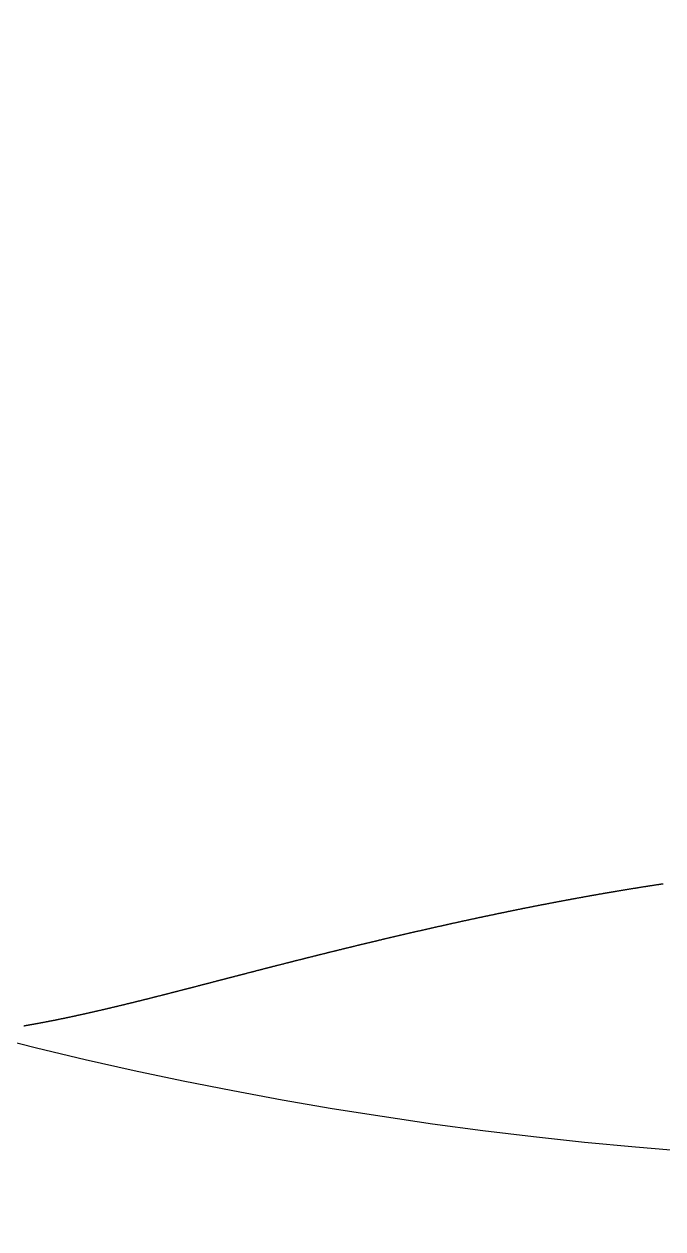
# Model space of a CAD drawing. Header units: millimetres. Extents: x 88 to 97873, y 32 to 55088.
# Drawn here: x 48743.567 to 48745.372, y 5017.401 to 5020.804 of the extents above; entities that cross this region are included whole.
import ezdxf

# ---------------------------------------------------------------- set-up
doc = ezdxf.new("R2010")
doc.units = ezdxf.units.MM
doc.header["$LTSCALE"] = 0.3

msp = doc.modelspace()

# ---------------------------------------------------------------- linework, layer by layer
msp.add_lwpolyline([(48743.5667, 5017.9751), (48743.5678, 5017.9753), (48743.5688, 5017.9755), (48743.5699, 5017.9757), (48743.5709, 5017.9758), (48743.572, 5017.976), (48743.573, 5017.9762), (48743.5741, 5017.9764), (48743.5751, 5017.9766), (48743.5762, 5017.9767), (48743.5772, 5017.9769), (48743.5783, 5017.9771), (48743.5793, 5017.9773), (48743.5804, 5017.9775), (48743.5814, 5017.9777), (48743.5825, 5017.9778), (48743.5835, 5017.978), (48743.5846, 5017.9782), (48743.5857, 5017.9784), (48743.5867, 5017.9786), (48743.5878, 5017.9788), (48743.5888, 5017.979), (48743.5899, 5017.9791), (48743.5909, 5017.9793), (48743.592, 5017.9795), (48743.5931, 5017.9797), (48743.5941, 5017.9799), (48743.5952, 5017.9801), (48743.5962, 5017.9803), (48743.5973, 5017.9805), (48743.5984, 5017.9807), (48743.5994, 5017.9809), (48743.6005, 5017.981), (48743.6016, 5017.9812), (48743.6026, 5017.9814), (48743.6037, 5017.9816), (48743.6048, 5017.9818), (48743.6058, 5017.982), (48743.6069, 5017.9822), (48743.608, 5017.9824), (48743.609, 5017.9826), (48743.6101, 5017.9828), (48743.6112, 5017.983), (48743.6122, 5017.9832), (48743.6133, 5017.9834), (48743.6144, 5017.9836), (48743.6155, 5017.9838), (48743.6165, 5017.984), (48743.6176, 5017.9842), (48743.6187, 5017.9844), (48743.6197, 5017.9846), (48743.6208, 5017.9848), (48743.6219, 5017.985), (48743.623, 5017.9852), (48743.624, 5017.9854), (48743.6251, 5017.9856), (48743.6262, 5017.9858), (48743.6273, 5017.986), (48743.6284, 5017.9863), (48743.6294, 5017.9865), (48743.6305, 5017.9867), (48743.6316, 5017.9869), (48743.6327, 5017.9871), (48743.6337, 5017.9873), (48743.6348, 5017.9875), (48743.6359, 5017.9877), (48743.637, 5017.9879), (48743.6381, 5017.9881), (48743.6392, 5017.9883), (48743.6402, 5017.9886), (48743.6413, 5017.9888), (48743.6424, 5017.989), (48743.6435, 5017.9892), (48743.6446, 5017.9894), (48743.6457, 5017.9896), (48743.6468, 5017.9898), (48743.6478, 5017.99), (48743.6489, 5017.9903), (48743.65, 5017.9905), (48743.6511, 5017.9907), (48743.6522, 5017.9909), (48743.6533, 5017.9911), (48743.6544, 5017.9913), (48743.6555, 5017.9916), (48743.6566, 5017.9918), (48743.6576, 5017.992), (48743.6587, 5017.9922), (48743.6598, 5017.9924), (48743.6609, 5017.9927), (48743.662, 5017.9929), (48743.6631, 5017.9931), (48743.6642, 5017.9933), (48743.6653, 5017.9936), (48743.6664, 5017.9938), (48743.6675, 5017.994), (48743.6686, 5017.9942), (48743.6697, 5017.9944), (48743.6708, 5017.9947), (48743.6719, 5017.9949), (48743.673, 5017.9951), (48743.6741, 5017.9953), (48743.6752, 5017.9956), (48743.6763, 5017.9958), (48743.6774, 5017.996), (48743.6785, 5017.9963), (48743.6796, 5017.9965), (48743.6807, 5017.9967), (48743.6818, 5017.9969), (48743.6829, 5017.9972), (48743.684, 5017.9974), (48743.6851, 5017.9976), (48743.6862, 5017.9979), (48743.6873, 5017.9981), (48743.6884, 5017.9983), (48743.6895, 5017.9986), (48743.6906, 5017.9988), (48743.6917, 5017.999), (48743.6929, 5017.9993), (48743.694, 5017.9995), (48743.6951, 5017.9997), (48743.6962, 5018), (48743.6973, 5018.0002), (48743.6984, 5018.0004), (48743.6995, 5018.0007), (48743.7006, 5018.0009), (48743.7017, 5018.0011), (48743.7028, 5018.0014), (48743.704, 5018.0016), (48743.7051, 5018.0019), (48743.7062, 5018.0021), (48743.7073, 5018.0023), (48743.7084, 5018.0026), (48743.7095, 5018.0028), (48743.7106, 5018.0031), (48743.7118, 5018.0033), (48743.7129, 5018.0035), (48743.714, 5018.0038), (48743.7151, 5018.004), (48743.7162, 5018.0043), (48743.7174, 5018.0045), (48743.7185, 5018.0047), (48743.7196, 5018.005), (48743.7207, 5018.0052), (48743.7218, 5018.0055), (48743.723, 5018.0057), (48743.7241, 5018.006), (48743.7252, 5018.0062), (48743.7263, 5018.0065), (48743.7274, 5018.0067), (48743.7286, 5018.007), (48743.7297, 5018.0072), (48743.7308, 5018.0074), (48743.7319, 5018.0077), (48743.7331, 5018.0079), (48743.7342, 5018.0082), (48743.7353, 5018.0084), (48743.7364, 5018.0087), (48743.7376, 5018.0089), (48743.7387, 5018.0092), (48743.7398, 5018.0094), (48743.741, 5018.0097), (48743.7421, 5018.0099), (48743.7432, 5018.0102), (48743.7443, 5018.0105), (48743.7455, 5018.0107), (48743.7466, 5018.011), (48743.7477, 5018.0112), (48743.7489, 5018.0115), (48743.75, 5018.0117), (48743.7511, 5018.012), (48743.7523, 5018.0122), (48743.7534, 5018.0125), (48743.7545, 5018.0127), (48743.7557, 5018.013), (48743.7568, 5018.0133), (48743.7579, 5018.0135), (48743.7591, 5018.0138), (48743.7602, 5018.014), (48743.7614, 5018.0143), (48743.7625, 5018.0145), (48743.7636, 5018.0148), (48743.7648, 5018.0151), (48743.7659, 5018.0153), (48743.767, 5018.0156), (48743.7682, 5018.0158), (48743.7693, 5018.0161), (48743.7705, 5018.0164), (48743.7716, 5018.0166), (48743.7727, 5018.0169), (48743.7739, 5018.0171), (48743.775, 5018.0174), (48743.7762, 5018.0177), (48743.7773, 5018.0179), (48743.7785, 5018.0182), (48743.7796, 5018.0185), (48743.7808, 5018.0187), (48743.7819, 5018.019), (48743.783, 5018.0193), (48743.7842, 5018.0195), (48743.7853, 5018.0198), (48743.7865, 5018.0201), (48743.7876, 5018.0203), (48743.7888, 5018.0206), (48743.7899, 5018.0209), (48743.7911, 5018.0211), (48743.7922, 5018.0214), (48743.7934, 5018.0217), (48743.7945, 5018.0219), (48743.7957, 5018.0222), (48743.7968, 5018.0225), (48743.798, 5018.0227), (48743.7991, 5018.023), (48743.8003, 5018.0233), (48743.8014, 5018.0235), (48743.8026, 5018.0238), (48743.8037, 5018.0241), (48743.8049, 5018.0244), (48743.8061, 5018.0246), (48743.8072, 5018.0249), (48743.8084, 5018.0252), (48743.8095, 5018.0254), (48743.8107, 5018.0257), (48743.8118, 5018.026), (48743.813, 5018.0263), (48743.8142, 5018.0265), (48743.8153, 5018.0268), (48743.8165, 5018.0271), (48743.8176, 5018.0274), (48743.8188, 5018.0276), (48743.82, 5018.0279), (48743.8211, 5018.0282), (48743.8223, 5018.0285), (48743.8234, 5018.0287), (48743.8246, 5018.029), (48743.8258, 5018.0293), (48743.8269, 5018.0296), (48743.8281, 5018.0299), (48743.8292, 5018.0301), (48743.8304, 5018.0304), (48743.8316, 5018.0307), (48743.8327, 5018.031), (48743.8339, 5018.0313), (48743.8351, 5018.0315), (48743.8362, 5018.0318), (48743.8374, 5018.0321), (48743.8386, 5018.0324), (48743.8397, 5018.0327), (48743.8409, 5018.0329), (48743.8421, 5018.0332), (48743.8432, 5018.0335), (48743.8444, 5018.0338), (48743.8456, 5018.0341), (48743.8468, 5018.0344), (48743.8479, 5018.0346), (48743.8491, 5018.0349), (48743.8503, 5018.0352), (48743.8514, 5018.0355), (48743.8526, 5018.0358), (48743.8538, 5018.0361), (48743.855, 5018.0363), (48743.8561, 5018.0366), (48743.8573, 5018.0369), (48743.8585, 5018.0372), (48743.8597, 5018.0375), (48743.8608, 5018.0378), (48743.862, 5018.0381), (48743.8632, 5018.0383), (48743.8644, 5018.0386), (48743.8655, 5018.0389), (48743.8667, 5018.0392), (48743.8679, 5018.0395), (48743.8691, 5018.0398), (48743.8702, 5018.0401), (48743.8714, 5018.0404), (48743.8726, 5018.0407), (48743.8738, 5018.0409), (48743.875, 5018.0412), (48743.8761, 5018.0415), (48743.8773, 5018.0418), (48743.8785, 5018.0421), (48743.8797, 5018.0424), (48743.8809, 5018.0427), (48743.8821, 5018.043), (48743.8832, 5018.0433), (48743.8844, 5018.0436), (48743.8856, 5018.0439), (48743.8868, 5018.0441), (48743.888, 5018.0444), (48743.8892, 5018.0447), (48743.8903, 5018.045), (48743.8915, 5018.0453), (48743.8927, 5018.0456), (48743.8939, 5018.0459), (48743.8951, 5018.0462), (48743.8963, 5018.0465), (48743.8975, 5018.0468), (48743.8987, 5018.0471), (48743.8998, 5018.0474), (48743.901, 5018.0477), (48743.9022, 5018.048), (48743.9034, 5018.0483), (48743.9046, 5018.0486), (48743.9058, 5018.0489), (48743.907, 5018.0492), (48743.9082, 5018.0495), (48743.9094, 5018.0498), (48743.9106, 5018.0501), (48743.9118, 5018.0504), (48743.9129, 5018.0506), (48743.9141, 5018.0509), (48743.9153, 5018.0512), (48743.9165, 5018.0515), (48743.9177, 5018.0518), (48743.9189, 5018.0521), (48743.9201, 5018.0524), (48743.9213, 5018.0527), (48743.9225, 5018.053), (48743.9237, 5018.0533), (48743.9249, 5018.0536), (48743.9261, 5018.0539), (48743.9273, 5018.0542), (48743.9285, 5018.0545), (48743.9297, 5018.0549), (48743.9309, 5018.0552), (48743.9321, 5018.0555), (48743.9333, 5018.0558), (48743.9345, 5018.0561), (48743.9357, 5018.0564), (48743.9369, 5018.0567), (48743.9381, 5018.057), (48743.9393, 5018.0573), (48743.9405, 5018.0576), (48743.9417, 5018.0579), (48743.9429, 5018.0582), (48743.9441, 5018.0585), (48743.9453, 5018.0588), (48743.9465, 5018.0591), (48743.9477, 5018.0594), (48743.9489, 5018.0597), (48743.9501, 5018.06), (48743.9513, 5018.0603), (48743.9525, 5018.0606), (48743.9537, 5018.0609), (48743.9549, 5018.0612), (48743.9562, 5018.0615), (48743.9574, 5018.0619), (48743.9586, 5018.0622), (48743.9598, 5018.0625), (48743.961, 5018.0628), (48743.9622, 5018.0631), (48743.9634, 5018.0634), (48743.9646, 5018.0637), (48743.9658, 5018.064), (48743.967, 5018.0643), (48743.9682, 5018.0646), (48743.9695, 5018.0649), (48743.9707, 5018.0652), (48743.9719, 5018.0655), (48743.9731, 5018.0659), (48743.9743, 5018.0662), (48743.9755, 5018.0665), (48743.9767, 5018.0668), (48743.9779, 5018.0671), (48743.9792, 5018.0674), (48743.9804, 5018.0677), (48743.9816, 5018.068), (48743.9828, 5018.0683), (48743.984, 5018.0686), (48743.9852, 5018.069), (48743.9865, 5018.0693), (48743.9877, 5018.0696), (48743.9889, 5018.0699), (48743.9901, 5018.0702), (48743.9913, 5018.0705), (48743.9925, 5018.0708), (48743.9938, 5018.0711), (48743.995, 5018.0715), (48743.9962, 5018.0718), (48743.9974, 5018.0721), (48743.9986, 5018.0724), (48743.9999, 5018.0727), (48744.0011, 5018.073), (48744.0023, 5018.0733), (48744.0035, 5018.0737), (48744.0047, 5018.074), (48744.006, 5018.0743), (48744.0072, 5018.0746), (48744.0084, 5018.0749), (48744.0096, 5018.0752), (48744.0109, 5018.0755), (48744.0121, 5018.0759), (48744.0133, 5018.0762), (48744.0145, 5018.0765), (48744.0157, 5018.0768), (48744.017, 5018.0771), (48744.0182, 5018.0774), (48744.0194, 5018.0777), (48744.0207, 5018.0781), (48744.0219, 5018.0784), (48744.0231, 5018.0787), (48744.0243, 5018.079), (48744.0256, 5018.0793), (48744.0268, 5018.0796), (48744.028, 5018.08), (48744.0292, 5018.0803), (48744.0305, 5018.0806), (48744.0317, 5018.0809), (48744.0329, 5018.0812), (48744.0342, 5018.0816), (48744.0354, 5018.0819), (48744.0366, 5018.0822), (48744.0379, 5018.0825), (48744.0391, 5018.0828), (48744.0403, 5018.0831), (48744.0416, 5018.0835), (48744.0428, 5018.0838), (48744.044, 5018.0841), (48744.0453, 5018.0844), (48744.0465, 5018.0847), (48744.0477, 5018.0851), (48744.049, 5018.0854), (48744.0502, 5018.0857), (48744.0514, 5018.086), (48744.0527, 5018.0863), (48744.0539, 5018.0867), (48744.0551, 5018.087), (48744.0564, 5018.0873), (48744.0576, 5018.0876), (48744.0588, 5018.0879), (48744.0601, 5018.0883), (48744.0613, 5018.0886), (48744.0625, 5018.0889), (48744.0638, 5018.0892), (48744.065, 5018.0895), (48744.0663, 5018.0899), (48744.0675, 5018.0902), (48744.0687, 5018.0905), (48744.07, 5018.0908), (48744.0712, 5018.0912), (48744.0725, 5018.0915), (48744.0737, 5018.0918), (48744.0749, 5018.0921), (48744.0762, 5018.0924), (48744.0774, 5018.0928), (48744.0787, 5018.0931), (48744.0799, 5018.0934), (48744.0812, 5018.0937), (48744.0824, 5018.0941), (48744.0836, 5018.0944), (48744.0849, 5018.0947), (48744.0861, 5018.095), (48744.0874, 5018.0953), (48744.0886, 5018.0957), (48744.0899, 5018.096), (48744.0911, 5018.0963), (48744.0924, 5018.0966), (48744.0936, 5018.097), (48744.0948, 5018.0973), (48744.0961, 5018.0976), (48744.0973, 5018.0979), (48744.0986, 5018.0983), (48744.0998, 5018.0986), (48744.1011, 5018.0989), (48744.1023, 5018.0992), (48744.1036, 5018.0996), (48744.1048, 5018.0999), (48744.1061, 5018.1002), (48744.1073, 5018.1005), (48744.1086, 5018.1009), (48744.1098, 5018.1012), (48744.1111, 5018.1015), (48744.1123, 5018.1018), (48744.1136, 5018.1022), (48744.1148, 5018.1025), (48744.1161, 5018.1028), (48744.1173, 5018.1031), (48744.1186, 5018.1035), (48744.1198, 5018.1038), (48744.1211, 5018.1041), (48744.1223, 5018.1044), (48744.1236, 5018.1048), (48744.1249, 5018.1051), (48744.1261, 5018.1054), (48744.1274, 5018.1057), (48744.1286, 5018.1061), (48744.1299, 5018.1064), (48744.1311, 5018.1067), (48744.1324, 5018.1071), (48744.1336, 5018.1074), (48744.1349, 5018.1077), (48744.1362, 5018.108), (48744.1374, 5018.1084), (48744.1387, 5018.1087), (48744.1399, 5018.109), (48744.1412, 5018.1093), (48744.1424, 5018.1097), (48744.1437, 5018.11), (48744.145, 5018.1103), (48744.1462, 5018.1106), (48744.1475, 5018.111), (48744.1487, 5018.1113), (48744.15, 5018.1116), (48744.1513, 5018.112), (48744.1525, 5018.1123), (48744.1538, 5018.1126), (48744.155, 5018.1129), (48744.1563, 5018.1133), (48744.1576, 5018.1136), (48744.1588, 5018.1139), (48744.1601, 5018.1143), (48744.1613, 5018.1146), (48744.1626, 5018.1149), (48744.1639, 5018.1152), (48744.1651, 5018.1156), (48744.1664, 5018.1159), (48744.1677, 5018.1162), (48744.1689, 5018.1165), (48744.1702, 5018.1169), (48744.1715, 5018.1172), (48744.1727, 5018.1175), (48744.174, 5018.1179), (48744.1753, 5018.1182), (48744.1765, 5018.1185), (48744.1778, 5018.1188), (48744.1791, 5018.1192), (48744.1803, 5018.1195), (48744.1816, 5018.1198), (48744.1829, 5018.1202), (48744.1841, 5018.1205), (48744.1854, 5018.1208), (48744.1867, 5018.1211), (48744.1879, 5018.1215), (48744.1892, 5018.1218), (48744.1905, 5018.1221), (48744.1917, 5018.1225), (48744.193, 5018.1228), (48744.1943, 5018.1231), (48744.1955, 5018.1234), (48744.1968, 5018.1238), (48744.1981, 5018.1241), (48744.1994, 5018.1244), (48744.2006, 5018.1248), (48744.2019, 5018.1251), (48744.2032, 5018.1254), (48744.2044, 5018.1257), (48744.2057, 5018.1261), (48744.207, 5018.1264), (48744.2083, 5018.1267), (48744.2095, 5018.1271), (48744.2108, 5018.1274), (48744.2121, 5018.1277), (48744.2134, 5018.1281), (48744.2146, 5018.1284), (48744.2159, 5018.1287), (48744.2172, 5018.129), (48744.2185, 5018.1294), (48744.2197, 5018.1297), (48744.221, 5018.13), (48744.2223, 5018.1304), (48744.2236, 5018.1307), (48744.2248, 5018.131), (48744.2261, 5018.1313), (48744.2274, 5018.1317), (48744.2287, 5018.132), (48744.2299, 5018.1323), (48744.2312, 5018.1327), (48744.2325, 5018.133), (48744.2338, 5018.1333), (48744.235, 5018.1336), (48744.2363, 5018.134), (48744.2376, 5018.1343), (48744.2389, 5018.1346), (48744.2402, 5018.135), (48744.2414, 5018.1353), (48744.2427, 5018.1356), (48744.244, 5018.1359), (48744.2453, 5018.1363), (48744.2466, 5018.1366), (48744.2478, 5018.1369), (48744.2491, 5018.1373), (48744.2504, 5018.1376), (48744.2517, 5018.1379), (48744.253, 5018.1383), (48744.2543, 5018.1386), (48744.2555, 5018.1389), (48744.2568, 5018.1392), (48744.2581, 5018.1396), (48744.2594, 5018.1399), (48744.2607, 5018.1402), (48744.262, 5018.1406), (48744.2632, 5018.1409), (48744.2645, 5018.1412), (48744.2658, 5018.1415), (48744.2671, 5018.1419), (48744.2684, 5018.1422), (48744.2697, 5018.1425), (48744.271, 5018.1429), (48744.2722, 5018.1432), (48744.2735, 5018.1435), (48744.2748, 5018.1438), (48744.2761, 5018.1442), (48744.2774, 5018.1445), (48744.2787, 5018.1448), (48744.28, 5018.1452), (48744.2812, 5018.1455), (48744.2825, 5018.1458), (48744.2838, 5018.1461), (48744.2851, 5018.1465), (48744.2864, 5018.1468), (48744.2877, 5018.1471), (48744.289, 5018.1475), (48744.2903, 5018.1478), (48744.2916, 5018.1481), (48744.2929, 5018.1484), (48744.2941, 5018.1488), (48744.2954, 5018.1491), (48744.2967, 5018.1494), (48744.298, 5018.1498), (48744.2993, 5018.1501), (48744.3006, 5018.1504), (48744.3019, 5018.1507), (48744.3032, 5018.1511), (48744.3045, 5018.1514), (48744.3058, 5018.1517), (48744.3071, 5018.1521), (48744.3084, 5018.1524), (48744.3096, 5018.1527), (48744.3109, 5018.153), (48744.3122, 5018.1534), (48744.3135, 5018.1537), (48744.3148, 5018.154), (48744.3161, 5018.1544), (48744.3174, 5018.1547), (48744.3187, 5018.155), (48744.32, 5018.1553), (48744.3213, 5018.1557), (48744.3226, 5018.156), (48744.3239, 5018.1563), (48744.3252, 5018.1567), (48744.3265, 5018.157), (48744.3278, 5018.1573), (48744.3291, 5018.1576), (48744.3304, 5018.158), (48744.3317, 5018.1583), (48744.333, 5018.1586), (48744.3343, 5018.159), (48744.3356, 5018.1593), (48744.3369, 5018.1596), (48744.3382, 5018.1599), (48744.3395, 5018.1603), (48744.3408, 5018.1606), (48744.3421, 5018.1609), (48744.3434, 5018.1613), (48744.3447, 5018.1616), (48744.346, 5018.1619), (48744.3473, 5018.1622), (48744.3486, 5018.1626), (48744.3499, 5018.1629), (48744.3512, 5018.1632), (48744.3525, 5018.1635), (48744.3538, 5018.1639), (48744.3551, 5018.1642), (48744.3564, 5018.1645), (48744.3577, 5018.1649), (48744.359, 5018.1652), (48744.3603, 5018.1655), (48744.3616, 5018.1658), (48744.3629, 5018.1662), (48744.3642, 5018.1665), (48744.3655, 5018.1668), (48744.3668, 5018.1671), (48744.3681, 5018.1675), (48744.3694, 5018.1678), (48744.3707, 5018.1681), (48744.372, 5018.1685), (48744.3733, 5018.1688), (48744.3746, 5018.1691), (48744.3759, 5018.1694), (48744.3772, 5018.1698), (48744.3785, 5018.1701), (48744.3798, 5018.1704), (48744.3812, 5018.1707), (48744.3825, 5018.1711), (48744.3838, 5018.1714), (48744.3851, 5018.1717), (48744.3864, 5018.1721), (48744.3877, 5018.1724), (48744.389, 5018.1727), (48744.3903, 5018.173), (48744.3916, 5018.1734), (48744.3929, 5018.1737), (48744.3942, 5018.174), (48744.3955, 5018.1743), (48744.3969, 5018.1747), (48744.3982, 5018.175), (48744.3995, 5018.1753), (48744.4008, 5018.1756), (48744.4021, 5018.176), (48744.4034, 5018.1763), (48744.4047, 5018.1766), (48744.406, 5018.1769), (48744.4073, 5018.1773), (48744.4086, 5018.1776), (48744.41, 5018.1779), (48744.4113, 5018.1783), (48744.4126, 5018.1786), (48744.4139, 5018.1789), (48744.4152, 5018.1792), (48744.4165, 5018.1796), (48744.4178, 5018.1799), (48744.4191, 5018.1802), (48744.4205, 5018.1805), (48744.4218, 5018.1809), (48744.4231, 5018.1812), (48744.4244, 5018.1815), (48744.4257, 5018.1818), (48744.427, 5018.1822), (48744.4283, 5018.1825), (48744.4297, 5018.1828), (48744.431, 5018.1831), (48744.4323, 5018.1835), (48744.4336, 5018.1838), (48744.4349, 5018.1841), (48744.4362, 5018.1844), (48744.4376, 5018.1848), (48744.4389, 5018.1851), (48744.4402, 5018.1854), (48744.4415, 5018.1857), (48744.4428, 5018.1861), (48744.4441, 5018.1864), (48744.4455, 5018.1867), (48744.4468, 5018.187), (48744.4481, 5018.1874), (48744.4494, 5018.1877), (48744.4507, 5018.188), (48744.4521, 5018.1883), (48744.4534, 5018.1887), (48744.4547, 5018.189), (48744.456, 5018.1893), (48744.4573, 5018.1896), (48744.4586, 5018.19), (48744.46, 5018.1903), (48744.4613, 5018.1906), (48744.4626, 5018.1909), (48744.4639, 5018.1912), (48744.4653, 5018.1916), (48744.4666, 5018.1919), (48744.4679, 5018.1922), (48744.4692, 5018.1925), (48744.4705, 5018.1929), (48744.4719, 5018.1932), (48744.4732, 5018.1935), (48744.4745, 5018.1938), (48744.4758, 5018.1942), (48744.4772, 5018.1945), (48744.4785, 5018.1948), (48744.4798, 5018.1951), (48744.4811, 5018.1955), (48744.4824, 5018.1958), (48744.4838, 5018.1961), (48744.4851, 5018.1964), (48744.4864, 5018.1967), (48744.4877, 5018.1971), (48744.4891, 5018.1974), (48744.4904, 5018.1977), (48744.4917, 5018.198), (48744.493, 5018.1984), (48744.4944, 5018.1987), (48744.4957, 5018.199), (48744.497, 5018.1993), (48744.4983, 5018.1996), (48744.4997, 5018.2), (48744.501, 5018.2003), (48744.5023, 5018.2006), (48744.5037, 5018.2009), (48744.505, 5018.2013), (48744.5063, 5018.2016), (48744.5076, 5018.2019), (48744.509, 5018.2022), (48744.5103, 5018.2025), (48744.5116, 5018.2029), (48744.513, 5018.2032), (48744.5143, 5018.2035), (48744.5156, 5018.2038), (48744.5169, 5018.2042), (48744.5183, 5018.2045), (48744.5196, 5018.2048), (48744.5209, 5018.2051), (48744.5223, 5018.2054), (48744.5236, 5018.2058), (48744.5249, 5018.2061), (48744.5262, 5018.2064), (48744.5276, 5018.2067), (48744.5289, 5018.207), (48744.5302, 5018.2074), (48744.5316, 5018.2077), (48744.5329, 5018.208), (48744.5342, 5018.2083), (48744.5356, 5018.2086), (48744.5369, 5018.209), (48744.5382, 5018.2093), (48744.5396, 5018.2096), (48744.5409, 5018.2099), (48744.5422, 5018.2102), (48744.5436, 5018.2106), (48744.5449, 5018.2109), (48744.5462, 5018.2112), (48744.5476, 5018.2115), (48744.5489, 5018.2118), (48744.5502, 5018.2122), (48744.5516, 5018.2125), (48744.5529, 5018.2128), (48744.5542, 5018.2131), (48744.5556, 5018.2134), (48744.5569, 5018.2138), (48744.5582, 5018.2141), (48744.5596, 5018.2144), (48744.5609, 5018.2147), (48744.5623, 5018.215), (48744.5636, 5018.2153), (48744.5649, 5018.2157), (48744.5663, 5018.216), (48744.5676, 5018.2163), (48744.5689, 5018.2166), (48744.5703, 5018.2169), (48744.5716, 5018.2173), (48744.573, 5018.2176), (48744.5743, 5018.2179), (48744.5756, 5018.2182), (48744.577, 5018.2185), (48744.5783, 5018.2188), (48744.5796, 5018.2192), (48744.581, 5018.2195), (48744.5823, 5018.2198), (48744.5837, 5018.2201), (48744.585, 5018.2204), (48744.5863, 5018.2207), (48744.5877, 5018.2211), (48744.589, 5018.2214), (48744.5904, 5018.2217), (48744.5917, 5018.222), (48744.593, 5018.2223), (48744.5944, 5018.2226), (48744.5957, 5018.223), (48744.5971, 5018.2233), (48744.5984, 5018.2236), (48744.5997, 5018.2239), (48744.6011, 5018.2242), (48744.6024, 5018.2245), (48744.6038, 5018.2249), (48744.6051, 5018.2252), (48744.6065, 5018.2255), (48744.6078, 5018.2258), (48744.6091, 5018.2261), (48744.6105, 5018.2264), (48744.6118, 5018.2268), (48744.6132, 5018.2271), (48744.6145, 5018.2274), (48744.6159, 5018.2277), (48744.6172, 5018.228), (48744.6185, 5018.2283), (48744.6199, 5018.2286), (48744.6212, 5018.229), (48744.6226, 5018.2293), (48744.6239, 5018.2296), (48744.6253, 5018.2299), (48744.6266, 5018.2302), (48744.628, 5018.2305), (48744.6293, 5018.2308), (48744.6307, 5018.2312), (48744.632, 5018.2315), (48744.6333, 5018.2318), (48744.6347, 5018.2321), (48744.636, 5018.2324), (48744.6374, 5018.2327), (48744.6387, 5018.233), (48744.6401, 5018.2333), (48744.6414, 5018.2337), (48744.6428, 5018.234), (48744.6441, 5018.2343), (48744.6455, 5018.2346), (48744.6468, 5018.2349), (48744.6482, 5018.2352), (48744.6495, 5018.2355), (48744.6509, 5018.2358), (48744.6522, 5018.2362), (48744.6536, 5018.2365), (48744.6549, 5018.2368), (48744.6563, 5018.2371), (48744.6576, 5018.2374), (48744.659, 5018.2377), (48744.6603, 5018.238), (48744.6617, 5018.2383), (48744.663, 5018.2387), (48744.6644, 5018.239), (48744.6657, 5018.2393), (48744.6671, 5018.2396), (48744.6684, 5018.2399), (48744.6698, 5018.2402), (48744.6711, 5018.2405), (48744.6725, 5018.2408), (48744.6738, 5018.2411), (48744.6752, 5018.2414), (48744.6765, 5018.2418), (48744.6779, 5018.2421), (48744.6792, 5018.2424), (48744.6806, 5018.2427), (48744.6819, 5018.243), (48744.6833, 5018.2433), (48744.6846, 5018.2436), (48744.686, 5018.2439), (48744.6873, 5018.2442), (48744.6887, 5018.2445), (48744.69, 5018.2449), (48744.6914, 5018.2452), (48744.6928, 5018.2455), (48744.6941, 5018.2458), (48744.6955, 5018.2461), (48744.6968, 5018.2464), (48744.6982, 5018.2467), (48744.6995, 5018.247), (48744.7009, 5018.2473), (48744.7022, 5018.2476), (48744.7036, 5018.2479), (48744.705, 5018.2482), (48744.7063, 5018.2486), (48744.7077, 5018.2489), (48744.709, 5018.2492), (48744.7104, 5018.2495), (48744.7117, 5018.2498), (48744.7131, 5018.2501), (48744.7144, 5018.2504), (48744.7158, 5018.2507), (48744.7172, 5018.251), (48744.7185, 5018.2513), (48744.7199, 5018.2516), (48744.7212, 5018.2519), (48744.7226, 5018.2522), (48744.7239, 5018.2525), (48744.7253, 5018.2528), (48744.7267, 5018.2532), (48744.728, 5018.2535), (48744.7294, 5018.2538), (48744.7307, 5018.2541), (48744.7321, 5018.2544), (48744.7335, 5018.2547), (48744.7348, 5018.255), (48744.7362, 5018.2553), (48744.7375, 5018.2556), (48744.7389, 5018.2559), (48744.7403, 5018.2562), (48744.7416, 5018.2565), (48744.743, 5018.2568), (48744.7443, 5018.2571), (48744.7457, 5018.2574), (48744.7471, 5018.2577), (48744.7484, 5018.258), (48744.7498, 5018.2583), (48744.7511, 5018.2586), (48744.7525, 5018.2589), (48744.7539, 5018.2592), (48744.7552, 5018.2595), (48744.7566, 5018.2598), (48744.7579, 5018.2602), (48744.7593, 5018.2605), (48744.7607, 5018.2608), (48744.762, 5018.2611), (48744.7634, 5018.2614), (48744.7648, 5018.2617), (48744.7661, 5018.262), (48744.7675, 5018.2623), (48744.7688, 5018.2626), (48744.7702, 5018.2629), (48744.7716, 5018.2632), (48744.7729, 5018.2635), (48744.7743, 5018.2638), (48744.7757, 5018.2641), (48744.777, 5018.2644), (48744.7784, 5018.2647), (48744.7798, 5018.265), (48744.7811, 5018.2653), (48744.7825, 5018.2656), (48744.7839, 5018.2659), (48744.7852, 5018.2662), (48744.7866, 5018.2665), (48744.7879, 5018.2668), (48744.7893, 5018.2671), (48744.7907, 5018.2674), (48744.792, 5018.2677), (48744.7934, 5018.268), (48744.7948, 5018.2683), (48744.7961, 5018.2686), (48744.7975, 5018.2689), (48744.7989, 5018.2692), (48744.8002, 5018.2695), (48744.8016, 5018.2698), (48744.803, 5018.2701), (48744.8043, 5018.2704), (48744.8057, 5018.2707), (48744.8071, 5018.271), (48744.8084, 5018.2713), (48744.8098, 5018.2716), (48744.8112, 5018.2719), (48744.8126, 5018.2722), (48744.8139, 5018.2724), (48744.8153, 5018.2727), (48744.8167, 5018.273), (48744.818, 5018.2733), (48744.8194, 5018.2736), (48744.8208, 5018.2739), (48744.8221, 5018.2742), (48744.8235, 5018.2745), (48744.8249, 5018.2748), (48744.8262, 5018.2751), (48744.8276, 5018.2754), (48744.829, 5018.2757), (48744.8303, 5018.276), (48744.8317, 5018.2763), (48744.8331, 5018.2766), (48744.8345, 5018.2769), (48744.8358, 5018.2772), (48744.8372, 5018.2775), (48744.8386, 5018.2778), (48744.8399, 5018.2781), (48744.8413, 5018.2784), (48744.8427, 5018.2787), (48744.8441, 5018.2789), (48744.8454, 5018.2792), (48744.8468, 5018.2795), (48744.8482, 5018.2798), (48744.8495, 5018.2801), (48744.8509, 5018.2804), (48744.8523, 5018.2807), (48744.8537, 5018.281), (48744.855, 5018.2813), (48744.8564, 5018.2816), (48744.8578, 5018.2819), (48744.8591, 5018.2822), (48744.8605, 5018.2825), (48744.8619, 5018.2828), (48744.8633, 5018.283), (48744.8646, 5018.2833), (48744.866, 5018.2836), (48744.8674, 5018.2839), (48744.8688, 5018.2842), (48744.8701, 5018.2845), (48744.8715, 5018.2848), (48744.8729, 5018.2851), (48744.8743, 5018.2854), (48744.8756, 5018.2857), (48744.877, 5018.2859), (48744.8784, 5018.2862), (48744.8798, 5018.2865), (48744.8811, 5018.2868), (48744.8825, 5018.2871), (48744.8839, 5018.2874), (48744.8853, 5018.2877), (48744.8866, 5018.288), (48744.888, 5018.2883), (48744.8894, 5018.2886), (48744.8908, 5018.2888), (48744.8921, 5018.2891), (48744.8935, 5018.2894), (48744.8949, 5018.2897), (48744.8963, 5018.29), (48744.8976, 5018.2903), (48744.899, 5018.2906), (48744.9004, 5018.2909), (48744.9018, 5018.2911), (48744.9032, 5018.2914), (48744.9045, 5018.2917), (48744.9059, 5018.292), (48744.9073, 5018.2923), (48744.9087, 5018.2926), (48744.91, 5018.2929), (48744.9114, 5018.2931), (48744.9128, 5018.2934), (48744.9142, 5018.2937), (48744.9156, 5018.294), (48744.9169, 5018.2943), (48744.9183, 5018.2946), (48744.9197, 5018.2949), (48744.9211, 5018.2951), (48744.9224, 5018.2954), (48744.9238, 5018.2957), (48744.9252, 5018.296), (48744.9266, 5018.2963), (48744.928, 5018.2966), (48744.9293, 5018.2968), (48744.9307, 5018.2971), (48744.9321, 5018.2974), (48744.9335, 5018.2977), (48744.9349, 5018.298), (48744.9362, 5018.2983), (48744.9376, 5018.2985), (48744.939, 5018.2988), (48744.9404, 5018.2991), (48744.9418, 5018.2994), (48744.9431, 5018.2997), (48744.9445, 5018.3), (48744.9459, 5018.3002), (48744.9473, 5018.3005), (48744.9487, 5018.3008), (48744.9501, 5018.3011), (48744.9514, 5018.3014), (48744.9528, 5018.3016), (48744.9542, 5018.3019), (48744.9556, 5018.3022), (48744.957, 5018.3025), (48744.9583, 5018.3028), (48744.9597, 5018.303), (48744.9611, 5018.3033), (48744.9625, 5018.3036), (48744.9639, 5018.3039), (48744.9653, 5018.3042), (48744.9666, 5018.3044), (48744.968, 5018.3047), (48744.9694, 5018.305), (48744.9708, 5018.3053), (48744.9722, 5018.3055), (48744.9736, 5018.3058), (48744.9749, 5018.3061), (48744.9763, 5018.3064), (48744.9777, 5018.3067), (48744.9791, 5018.3069), (48744.9805, 5018.3072), (48744.9819, 5018.3075), (48744.9832, 5018.3078), (48744.9846, 5018.308), (48744.986, 5018.3083), (48744.9874, 5018.3086), (48744.9888, 5018.3089), (48744.9902, 5018.3091), (48744.9916, 5018.3094), (48744.9929, 5018.3097), (48744.9943, 5018.31), (48744.9957, 5018.3102), (48744.9971, 5018.3105), (48744.9985, 5018.3108), (48744.9999, 5018.3111), (48745.0013, 5018.3113), (48745.0026, 5018.3116), (48745.004, 5018.3119), (48745.0054, 5018.3122), (48745.0068, 5018.3124), (48745.0082, 5018.3127), (48745.0096, 5018.313), (48745.011, 5018.3133), (48745.0123, 5018.3135), (48745.0137, 5018.3138), (48745.0151, 5018.3141), (48745.0165, 5018.3143), (48745.0179, 5018.3146), (48745.0193, 5018.3149), (48745.0207, 5018.3152), (48745.022, 5018.3154), (48745.0234, 5018.3157), (48745.0248, 5018.316), (48745.0262, 5018.3162), (48745.0276, 5018.3165), (48745.029, 5018.3168), (48745.0304, 5018.3171), (48745.0318, 5018.3173), (48745.0332, 5018.3176), (48745.0345, 5018.3179), (48745.0359, 5018.3181), (48745.0373, 5018.3184), (48745.0387, 5018.3187), (48745.0401, 5018.3189), (48745.0415, 5018.3192), (48745.0429, 5018.3195), (48745.0443, 5018.3197), (48745.0457, 5018.32), (48745.047, 5018.3203), (48745.0484, 5018.3205), (48745.0498, 5018.3208), (48745.0512, 5018.3211), (48745.0526, 5018.3213), (48745.054, 5018.3216), (48745.0554, 5018.3219), (48745.0568, 5018.3221), (48745.0582, 5018.3224), (48745.0595, 5018.3227), (48745.0609, 5018.3229), (48745.0623, 5018.3232), (48745.0637, 5018.3235), (48745.0651, 5018.3237), (48745.0665, 5018.324), (48745.0679, 5018.3243), (48745.0693, 5018.3245), (48745.0707, 5018.3248), (48745.0721, 5018.3251), (48745.0735, 5018.3253), (48745.0748, 5018.3256), (48745.0762, 5018.3258), (48745.0776, 5018.3261), (48745.079, 5018.3264), (48745.0804, 5018.3266), (48745.0818, 5018.3269), (48745.0832, 5018.3272), (48745.0846, 5018.3274), (48745.086, 5018.3277), (48745.0874, 5018.3279), (48745.0888, 5018.3282), (48745.0902, 5018.3285), (48745.0915, 5018.3287), (48745.0929, 5018.329), (48745.0943, 5018.3292), (48745.0957, 5018.3295), (48745.0971, 5018.3298), (48745.0985, 5018.33), (48745.0999, 5018.3303), (48745.1013, 5018.3305), (48745.1027, 5018.3308), (48745.1041, 5018.3311), (48745.1055, 5018.3313), (48745.1069, 5018.3316), (48745.1083, 5018.3318), (48745.1097, 5018.3321), (48745.1111, 5018.3324), (48745.1124, 5018.3326), (48745.1138, 5018.3329), (48745.1152, 5018.3331), (48745.1166, 5018.3334), (48745.118, 5018.3336), (48745.1194, 5018.3339), (48745.1208, 5018.3342), (48745.1222, 5018.3344), (48745.1236, 5018.3347), (48745.125, 5018.3349), (48745.1264, 5018.3352), (48745.1278, 5018.3354), (48745.1292, 5018.3357), (48745.1306, 5018.3359), (48745.132, 5018.3362), (48745.1334, 5018.3364), (48745.1348, 5018.3367), (48745.1362, 5018.337), (48745.1375, 5018.3372), (48745.1389, 5018.3375), (48745.1403, 5018.3377), (48745.1417, 5018.338), (48745.1431, 5018.3382), (48745.1445, 5018.3385), (48745.1459, 5018.3387), (48745.1473, 5018.339), (48745.1487, 5018.3392), (48745.1501, 5018.3395), (48745.1515, 5018.3397), (48745.1529, 5018.34), (48745.1543, 5018.3402), (48745.1557, 5018.3405), (48745.1571, 5018.3407), (48745.1585, 5018.341), (48745.1599, 5018.3412), (48745.1613, 5018.3415), (48745.1627, 5018.3417), (48745.1641, 5018.342), (48745.1655, 5018.3422), (48745.1669, 5018.3425), (48745.1683, 5018.3427), (48745.1697, 5018.343), (48745.1711, 5018.3432), (48745.1725, 5018.3435), (48745.1739, 5018.3437), (48745.1753, 5018.344), (48745.1766, 5018.3442), (48745.178, 5018.3445), (48745.1794, 5018.3447), (48745.1808, 5018.345), (48745.1822, 5018.3452), (48745.1836, 5018.3454), (48745.185, 5018.3457), (48745.1864, 5018.3459), (48745.1878, 5018.3462), (48745.1892, 5018.3464), (48745.1906, 5018.3467), (48745.192, 5018.3469), (48745.1934, 5018.3472), (48745.1948, 5018.3474), (48745.1962, 5018.3477), (48745.1976, 5018.3479), (48745.199, 5018.3481), (48745.2004, 5018.3484), (48745.2018, 5018.3486), (48745.2032, 5018.3489), (48745.2046, 5018.3491), (48745.206, 5018.3494), (48745.2074, 5018.3496), (48745.2088, 5018.3498), (48745.2102, 5018.3501), (48745.2116, 5018.3503), (48745.213, 5018.3506), (48745.2144, 5018.3508), (48745.2158, 5018.351), (48745.2172, 5018.3513), (48745.2186, 5018.3515), (48745.22, 5018.3518), (48745.2214, 5018.352), (48745.2228, 5018.3522), (48745.2242, 5018.3525), (48745.2256, 5018.3527), (48745.227, 5018.353), (48745.2284, 5018.3532), (48745.2298, 5018.3534), (48745.2312, 5018.3537), (48745.2326, 5018.3539), (48745.234, 5018.3541), (48745.2354, 5018.3544), (48745.2368, 5018.3546), (48745.2382, 5018.3549), (48745.2396, 5018.3551), (48745.241, 5018.3553), (48745.2424, 5018.3556), (48745.2438, 5018.3558), (48745.2452, 5018.356), (48745.2466, 5018.3563), (48745.248, 5018.3565), (48745.2494, 5018.3567), (48745.2508, 5018.357), (48745.2522, 5018.3572), (48745.2536, 5018.3574), (48745.255, 5018.3577), (48745.2564, 5018.3579), (48745.2578, 5018.3581), (48745.2592, 5018.3584), (48745.2606, 5018.3586), (48745.262, 5018.3588), (48745.2634, 5018.3591), (48745.2648, 5018.3593), (48745.2662, 5018.3595), (48745.2676, 5018.3598), (48745.269, 5018.36), (48745.2704, 5018.3602), (48745.2719, 5018.3605), (48745.2733, 5018.3607), (48745.2747, 5018.3609), (48745.2761, 5018.3611), (48745.2775, 5018.3614), (48745.2789, 5018.3616), (48745.2803, 5018.3618), (48745.2817, 5018.3621), (48745.2831, 5018.3623), (48745.2845, 5018.3625), (48745.2859, 5018.3627), (48745.2873, 5018.363), (48745.2887, 5018.3632), (48745.2901, 5018.3634), (48745.2915, 5018.3637), (48745.2929, 5018.3639), (48745.2943, 5018.3641), (48745.2957, 5018.3643), (48745.2971, 5018.3646), (48745.2985, 5018.3648), (48745.2999, 5018.365), (48745.3013, 5018.3652), (48745.3027, 5018.3655), (48745.3041, 5018.3657), (48745.3055, 5018.3659), (48745.3069, 5018.3661), (48745.3083, 5018.3664), (48745.3097, 5018.3666), (48745.3111, 5018.3668), (48745.3125, 5018.367), (48745.3139, 5018.3672), (48745.3153, 5018.3675), (48745.3168, 5018.3677), (48745.3182, 5018.3679), (48745.3196, 5018.3681), (48745.321, 5018.3684), (48745.3224, 5018.3686), (48745.3238, 5018.3688), (48745.3252, 5018.369), (48745.3266, 5018.3692), (48745.328, 5018.3695), (48745.3294, 5018.3697), (48745.3308, 5018.3699), (48745.3322, 5018.3701), (48745.3336, 5018.3703), (48745.335, 5018.3705), (48745.3364, 5018.3708), (48745.3378, 5018.371), (48745.3392, 5018.3712), (48745.3406, 5018.3714), (48745.342, 5018.3716), (48745.3434, 5018.3719), (48745.3448, 5018.3721), (48745.3462, 5018.3723), (48745.3477, 5018.3725), (48745.3491, 5018.3727), (48745.3505, 5018.3729), (48745.3519, 5018.3731), (48745.3533, 5018.3734), (48745.3547, 5018.3736), (48745.3561, 5018.3738), (48745.3575, 5018.374), (48745.3589, 5018.3742), (48745.3603, 5018.3744), (48745.3617, 5018.3746), (48745.3631, 5018.3749), (48745.3645, 5018.3751), (48745.3659, 5018.3753), (48745.3673, 5018.3755), (48745.3687, 5018.3757), (48745.3701, 5018.3759), (48745.3715, 5018.3761), (48745.3729, 5018.3763)])
for radius in [18.5479, 14.363, 11.4141]:
    msp.add_circle((48746.3172, 5029.0009), radius)

doc.saveas('drawing.dxf')
